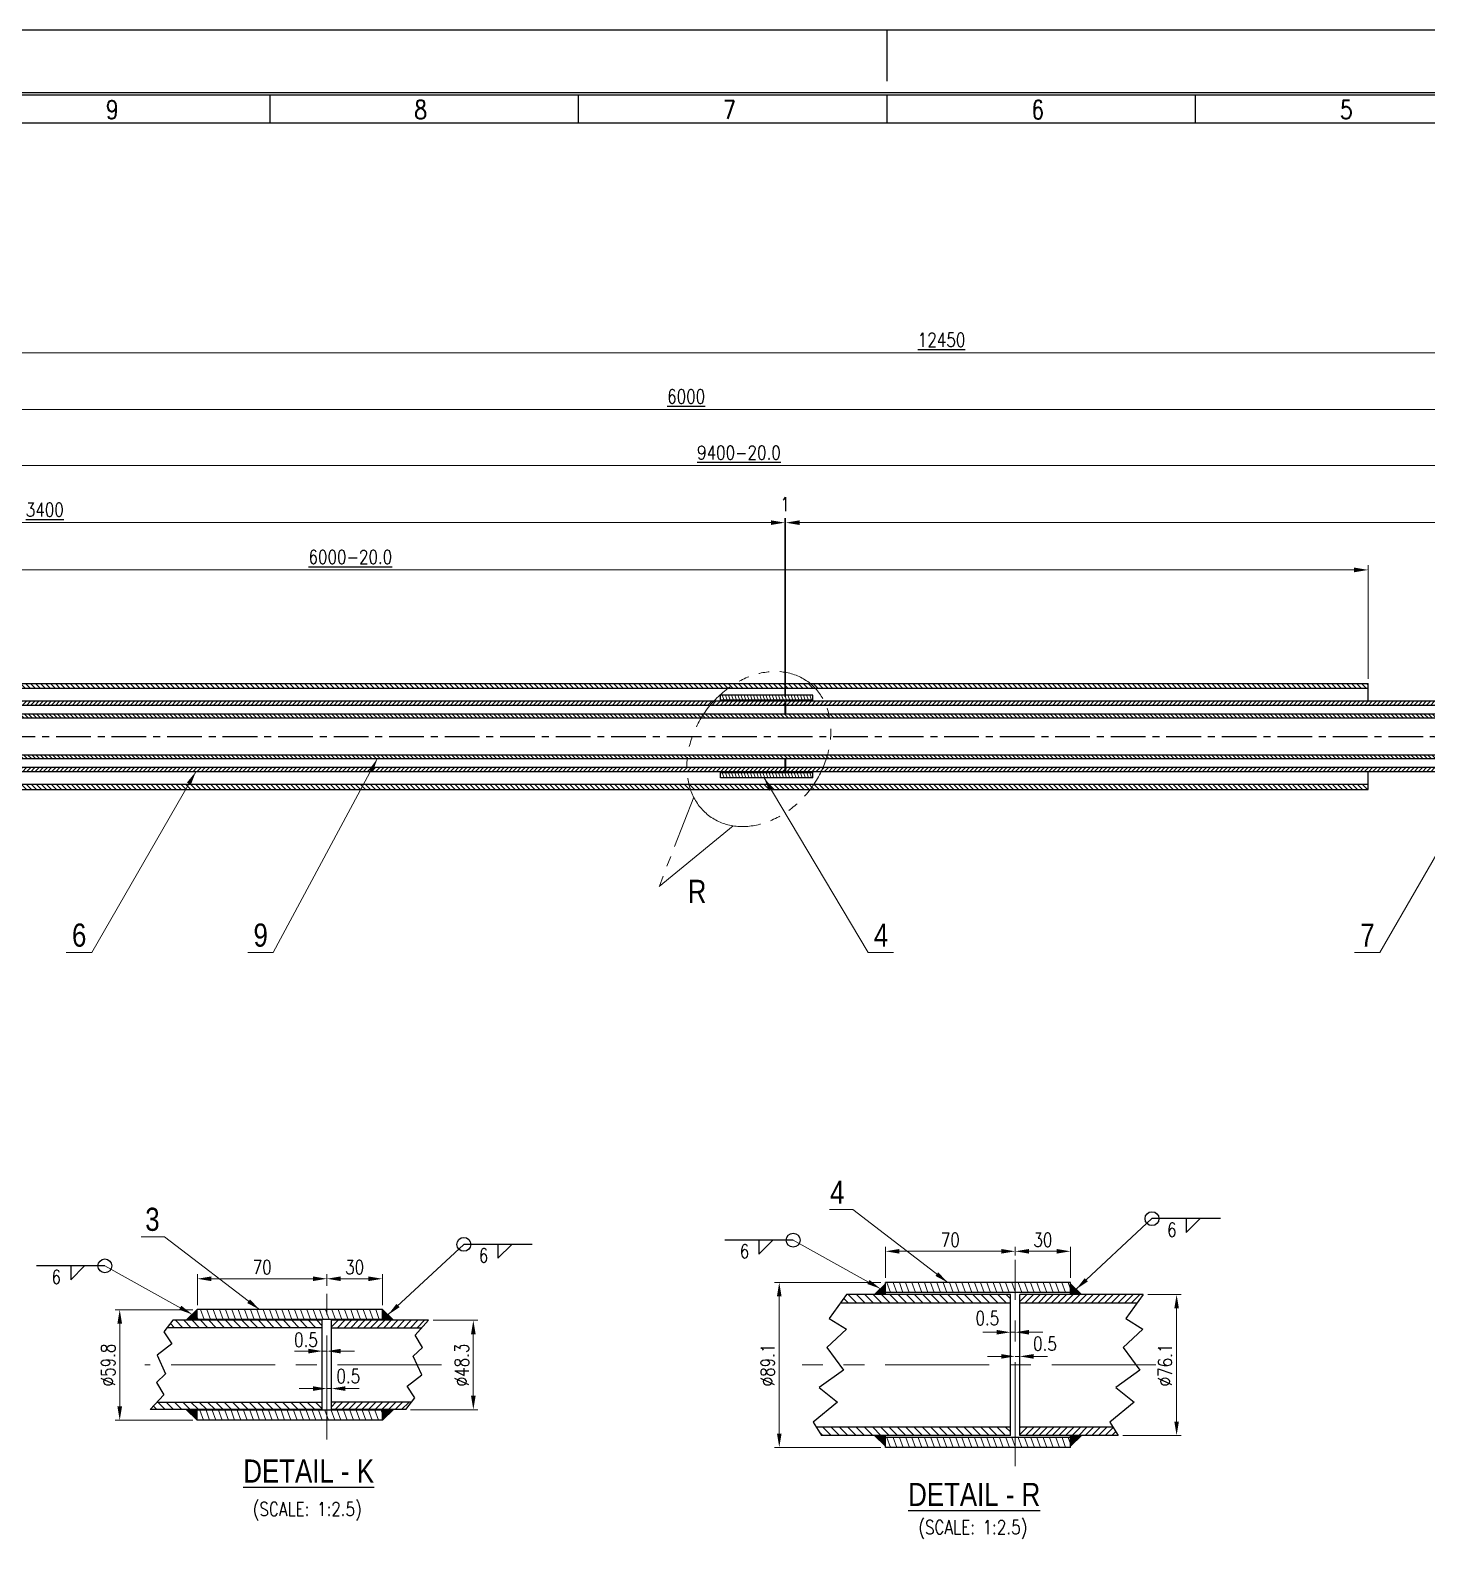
# Model space of a CAD drawing. Header units: millimetres. Extents: x -312754 to 97760, y -187476 to 33287.
# Drawn here: x 94732 to 96241, y 637 to 2268 of the extents above; entities that cross this region are included whole.
import ezdxf
from ezdxf.enums import TextEntityAlignment as Align

# ---------------------------------------------------------------- set-up
doc = ezdxf.new("R2010")
doc.units = ezdxf.units.MM
doc.header["$LTSCALE"] = 6
doc.linetypes.add('CENTER', pattern=[2, 1.25, -0.25, 0.25, -0.25])
doc.linetypes.add('PHANTOM', pattern=[63.5, 31.75, -6.35, 6.35, -6.35, 6.35, -6.35])
doc.layers.get('0').update_dxf_attribs({"lineweight": 25})
doc.layers.add('CENTER', color=1, linetype='CENTER')
for name, color, linetype, lineweight in [('CENTRE', 1, 'CENTER', 0), ('NO9', 9, 'Continuous', 0), ('PHANTOM', 9, 'PHANTOM', 0)]:
    doc.layers.add(name, color=color, linetype=linetype, lineweight=lineweight)
doc.styles.add('arial', font='arial.ttf', dxfattribs={"width": 0.8})
doc.styles.add('ROMANS', font='romans.shx', dxfattribs={"width": 0.8})
doc.styles.add('RS', font='ROMANS.SHX', dxfattribs={"width": 0.8})
doc.styles.add('style2', font='simplex.shx', dxfattribs={"width": 0.8, "height": 3})
doc.dimstyles.new('5 DIM', dxfattribs={"dimscale": 5, "dimtxt": 3, "dimasz": 3, "dimexe": 1, "dimexo": 1, "dimgap": 1, "dimtad": 1, "dimdec": 0, "dimzin": 12, "dimdsep": 46, "dimtxsty": 'ROMANS', "dimcen": 0, "dimclrd": 4, "dimclre": 4, "dimclrt": 1, "dimazin": 3, "dimtfac": 1, "dimtdec": 0, "dimtmove": 2, "dimatfit": 3, "dimfxl": 1, "dimtolj": 1, "dimtzin": 0, "dimlwd": 15, "dimlwe": 15, "dimarcsym": 0})
doc.dimstyles.new('5 DIMx2', dxfattribs={"dimscale": 5, "dimtxt": 3, "dimasz": 3, "dimexe": 1, "dimexo": 1, "dimgap": 1, "dimtad": 1, "dimdec": 0, "dimlfac": 0.5, "dimzin": 12, "dimdsep": 46, "dimtxsty": 'ROMANS', "dimcen": 0, "dimclrd": 3, "dimclre": 3, "dimclrt": 2, "dimazin": 3, "dimtfac": 1, "dimtdec": 0, "dimtmove": 2, "dimatfit": 3, "dimfxl": 1, "dimtolj": 1, "dimtzin": 0, "dimlwd": 15, "dimlwe": 15, "dimarcsym": 0})
pattern_1 = [(225, (341.585, 4197.1104), (2.24506403, -2.24506403), [])]

# ---------------------------------------------------------------- blocks, each defined once
blk = doc.blocks.new('*D17')
at = {"color": 3, "lineweight": 15, "ltscale": 5, "transparency": 16777216}
for p, q in [((95651.3, 914.2), (95536.4, 914.2)), ((95541.4, 899.2), (95541.4, 751)), ((95651.3, 736), (95536.4, 736))]:
    blk.add_line(p, q, dxfattribs=at)
at = {"color": 3, "ltscale": 5, "transparency": 16777216}
for points in [[(95538.9, 899.2), (95543.9, 899.2), (95541.4, 914.2)], [(95538.9, 751), (95543.9, 751), (95541.4, 736)]]:
    blk.add_solid(points, dxfattribs=at)
at = {"layer": 'Defpoints', "color": 0, "ltscale": 5, "transparency": 16777216}
for p in [(95656.3, 914.2), (95541.4, 736), (95656.3, 736)]:
    blk.add_point(p, dxfattribs=at)
at = {"color": 2, "ltscale": 5, "transparency": 16777216, "insert": (95528.9, 825.1), "char_height": 15, "attachment_point": 5, "rotation": 90, "style": 'ROMANS'}
blk.add_mtext('\\A1;%%C89.1', dxfattribs=at)
blk = doc.blocks.new('*D18')
at = {"color": 3, "lineweight": 15, "ltscale": 5, "transparency": 16777216}
for p, q in [((95939.7, 901.2), (95975.9, 901.2)), ((95970.9, 886.2), (95970.9, 764)), ((95912.6, 749), (95975.9, 749))]:
    blk.add_line(p, q, dxfattribs=at)
at = {"color": 3, "ltscale": 5, "transparency": 16777216}
for points in [[(95968.4, 886.2), (95973.4, 886.2), (95970.9, 901.2)], [(95968.4, 764), (95973.4, 764), (95970.9, 749)]]:
    blk.add_solid(points, dxfattribs=at)
at = {"layer": 'Defpoints', "color": 0, "ltscale": 5, "transparency": 16777216}
for p in [(95934.7, 901.2), (95907.6, 749), (95970.9, 749)]:
    blk.add_point(p, dxfattribs=at)
at = {"color": 2, "ltscale": 5, "transparency": 16777216, "insert": (95958.4, 825.1), "char_height": 15, "attachment_point": 5, "rotation": 90, "style": 'ROMANS'}
blk.add_mtext('\\A1;%%C76.1', dxfattribs=at)
blk = doc.blocks.new('*D19')
at = {"color": 3, "lineweight": 15, "ltscale": 5, "transparency": 16777216}
for p, q in [((95656.3, 919.2), (95656.3, 953)), ((95671.3, 948), (95781.3, 948)), ((95796.3, 943.6), (95796.3, 953))]:
    blk.add_line(p, q, dxfattribs=at)
at = {"color": 3, "ltscale": 5, "transparency": 16777216}
for points in [[(95671.3, 950.5), (95671.3, 945.5), (95656.3, 948)], [(95781.3, 950.5), (95781.3, 945.5), (95796.3, 948)]]:
    blk.add_solid(points, dxfattribs=at)
at = {"layer": 'Defpoints', "color": 0, "ltscale": 5, "transparency": 16777216}
for p in [(95796.3, 948), (95796.3, 938.6), (95656.3, 914.2)]:
    blk.add_point(p, dxfattribs=at)
at = {"color": 2, "ltscale": 5, "transparency": 16777216, "insert": (95726.3, 960.5), "char_height": 15, "attachment_point": 5, "style": 'ROMANS'}
blk.add_mtext('\\A1;70', dxfattribs=at)
blk = doc.blocks.new('*D20')
at = {"color": 3, "lineweight": 15, "ltscale": 5, "transparency": 16777216}
for p, q in [((95796.3, 943.6), (95796.3, 953)), ((95811.3, 948), (95841.3, 948)), ((95856.3, 919.2), (95856.3, 953))]:
    blk.add_line(p, q, dxfattribs=at)
at = {"color": 3, "ltscale": 5, "transparency": 16777216}
for points in [[(95811.3, 950.5), (95811.3, 945.5), (95796.3, 948)], [(95841.3, 950.5), (95841.3, 945.5), (95856.3, 948)]]:
    blk.add_solid(points, dxfattribs=at)
at = {"layer": 'Defpoints', "color": 0, "ltscale": 5, "transparency": 16777216}
for p in [(95856.3, 948), (95796.3, 938.6), (95856.3, 914.2)]:
    blk.add_point(p, dxfattribs=at)
at = {"color": 2, "ltscale": 5, "transparency": 16777216, "insert": (95826.3, 960.5), "char_height": 15, "attachment_point": 5, "style": 'ROMANS'}
blk.add_mtext('\\A1;30', dxfattribs=at)
blk = doc.blocks.new('*D21')
at = {"color": 3, "lineweight": 15, "ltscale": 5, "transparency": 16777216}
for p, q in [((95776.3, 860.5), (95761.3, 860.5)), ((95796.3, 860.5), (95791.3, 860.5)), ((95811.3, 860.5), (95826.3, 860.5))]:
    blk.add_line(p, q, dxfattribs=at)
at = {"color": 3, "ltscale": 5, "transparency": 16777216}
for points in [[(95776.3, 863), (95776.3, 858), (95791.3, 860.5)], [(95811.3, 863), (95811.3, 858), (95796.3, 860.5)]]:
    blk.add_solid(points, dxfattribs=at)
at = {"layer": 'Defpoints', "color": 0, "ltscale": 5, "transparency": 16777216}
for p in [(95791.3, 860.5), (95791.3, 860.5), (95796.3, 860.5)]:
    blk.add_point(p, dxfattribs=at)
at = {"color": 2, "ltscale": 5, "transparency": 16777216, "insert": (95766.3, 875.8), "char_height": 15, "attachment_point": 5, "style": 'ROMANS'}
blk.add_mtext('\\A1;0.5', dxfattribs=at)
blk = doc.blocks.new('*D22')
at = {"color": 3, "lineweight": 15, "ltscale": 5, "transparency": 16777216}
for p, q in [((95781.3, 834.4), (95766.3, 834.4)), ((95796.3, 834.4), (95801.3, 834.4)), ((95816.3, 834.4), (95831.3, 834.4))]:
    blk.add_line(p, q, dxfattribs=at)
at = {"color": 3, "ltscale": 5, "transparency": 16777216}
for points in [[(95781.3, 836.9), (95781.3, 831.9), (95796.3, 834.4)], [(95816.3, 836.9), (95816.3, 831.9), (95801.3, 834.4)]]:
    blk.add_solid(points, dxfattribs=at)
at = {"layer": 'Defpoints', "color": 0, "ltscale": 5, "transparency": 16777216}
for p in [(95796.3, 834.4), (95801.3, 834.4), (95801.3, 834.4)]:
    blk.add_point(p, dxfattribs=at)
at = {"color": 2, "ltscale": 5, "transparency": 16777216, "insert": (95828.6, 848.1), "char_height": 15, "attachment_point": 5, "style": 'ROMANS'}
blk.add_mtext('\\A1;0.5', dxfattribs=at)
blk = doc.blocks.new('*D23')
at = {"color": 3, "lineweight": 15, "ltscale": 5, "transparency": 16777216}
for p, q in [((95167.4, 873.4), (95215.7, 873.4)), ((95210.7, 791.8), (95210.7, 858.4)), ((95142.8, 776.8), (95215.7, 776.8))]:
    blk.add_line(p, q, dxfattribs=at)
at = {"color": 3, "ltscale": 5, "transparency": 16777216}
for points in [[(95208.2, 858.4), (95213.2, 858.4), (95210.7, 873.4)], [(95208.2, 791.8), (95213.2, 791.8), (95210.7, 776.8)]]:
    blk.add_solid(points, dxfattribs=at)
at = {"layer": 'Defpoints', "color": 0, "ltscale": 5, "transparency": 16777216}
for p in [(95162.4, 873.4), (95210.7, 873.4), (95137.8, 776.8)]:
    blk.add_point(p, dxfattribs=at)
at = {"color": 2, "ltscale": 5, "transparency": 16777216, "insert": (95198.2, 825.1), "char_height": 15, "attachment_point": 5, "rotation": 90, "style": 'ROMANS'}
blk.add_mtext('\\A1;%%C48.3', dxfattribs=at)
blk = doc.blocks.new('*D24')
at = {"color": 3, "lineweight": 15, "ltscale": 5, "transparency": 16777216}
for p, q in [((94907.4, 884.9), (94823.5, 884.9)), ((94828.5, 869.9), (94828.5, 780.3)), ((94907.4, 765.3), (94823.5, 765.3))]:
    blk.add_line(p, q, dxfattribs=at)
at = {"color": 3, "ltscale": 5, "transparency": 16777216}
for points in [[(94826, 869.9), (94831, 869.9), (94828.5, 884.9)], [(94826, 780.3), (94831, 780.3), (94828.5, 765.3)]]:
    blk.add_solid(points, dxfattribs=at)
at = {"layer": 'Defpoints', "color": 0, "ltscale": 5, "transparency": 16777216}
for p in [(94912.4, 884.9), (94828.5, 765.3), (94912.4, 765.3)]:
    blk.add_point(p, dxfattribs=at)
at = {"color": 2, "ltscale": 5, "transparency": 16777216, "insert": (94816, 825.1), "char_height": 15, "attachment_point": 5, "rotation": 90, "style": 'ROMANS'}
blk.add_mtext('\\A1;%%C59.8', dxfattribs=at)
blk = doc.blocks.new('*D25')
at = {"color": 3, "lineweight": 15, "ltscale": 5, "transparency": 16777216}
for p, q in [((94912.4, 889.9), (94912.4, 923.3)), ((94927.4, 918.3), (95037.4, 918.3)), ((95052.4, 910.6), (95052.4, 923.3))]:
    blk.add_line(p, q, dxfattribs=at)
at = {"color": 3, "ltscale": 5, "transparency": 16777216}
for points in [[(94927.4, 920.8), (94927.4, 915.8), (94912.4, 918.3)], [(95037.4, 920.8), (95037.4, 915.8), (95052.4, 918.3)]]:
    blk.add_solid(points, dxfattribs=at)
at = {"layer": 'Defpoints', "color": 0, "ltscale": 5, "transparency": 16777216}
for p in [(95052.4, 918.3), (95052.4, 905.6), (94912.4, 884.9)]:
    blk.add_point(p, dxfattribs=at)
at = {"color": 2, "ltscale": 5, "transparency": 16777216, "insert": (94982.4, 930.8), "char_height": 15, "attachment_point": 5, "style": 'ROMANS'}
blk.add_mtext('\\A1;70', dxfattribs=at)
blk = doc.blocks.new('*D26')
at = {"color": 3, "lineweight": 15, "ltscale": 5, "transparency": 16777216}
for p, q in [((95052.4, 910.6), (95052.4, 923.3)), ((95067.4, 918.3), (95097.4, 918.3)), ((95112.4, 889.9), (95112.4, 923.3))]:
    blk.add_line(p, q, dxfattribs=at)
at = {"color": 3, "ltscale": 5, "transparency": 16777216}
for points in [[(95067.4, 920.8), (95067.4, 915.8), (95052.4, 918.3)], [(95097.4, 920.8), (95097.4, 915.8), (95112.4, 918.3)]]:
    blk.add_solid(points, dxfattribs=at)
at = {"layer": 'Defpoints', "color": 0, "ltscale": 5, "transparency": 16777216}
for p in [(95112.4, 918.3), (95052.4, 905.6), (95112.4, 884.9)]:
    blk.add_point(p, dxfattribs=at)
at = {"color": 2, "ltscale": 5, "transparency": 16777216, "insert": (95082.4, 930.8), "char_height": 15, "attachment_point": 5, "style": 'ROMANS'}
blk.add_mtext('\\A1;30', dxfattribs=at)
blk = doc.blocks.new('*D27')
at = {"color": 3, "lineweight": 15, "ltscale": 5, "transparency": 16777216}
for p, q in [((95032.4, 840.1), (95017.4, 840.1)), ((95052.4, 840.1), (95047.4, 840.1)), ((95067.4, 840.1), (95082.4, 840.1))]:
    blk.add_line(p, q, dxfattribs=at)
at = {"color": 3, "ltscale": 5, "transparency": 16777216}
for points in [[(95032.4, 842.6), (95032.4, 837.6), (95047.4, 840.1)], [(95067.4, 842.6), (95067.4, 837.6), (95052.4, 840.1)]]:
    blk.add_solid(points, dxfattribs=at)
at = {"layer": 'Defpoints', "color": 0, "ltscale": 5, "transparency": 16777216}
for p in [(95047.4, 840.1), (95047.4, 840.1), (95052.4, 840.1)]:
    blk.add_point(p, dxfattribs=at)
at = {"color": 2, "ltscale": 5, "transparency": 16777216, "insert": (95029.8, 852.2), "char_height": 15, "attachment_point": 5, "style": 'ROMANS'}
blk.add_mtext('\\A1;0.5', dxfattribs=at)
blk = doc.blocks.new('*D28')
at = {"color": 3, "lineweight": 15, "ltscale": 5, "transparency": 16777216}
for p, q in [((95037.4, 799.6), (95022.4, 799.6)), ((95052.4, 799.6), (95057.4, 799.6)), ((95072.4, 799.6), (95087.4, 799.6))]:
    blk.add_line(p, q, dxfattribs=at)
at = {"color": 3, "ltscale": 5, "transparency": 16777216}
for points in [[(95037.4, 802.1), (95037.4, 797.1), (95052.4, 799.6)], [(95072.4, 802.1), (95072.4, 797.1), (95057.4, 799.6)]]:
    blk.add_solid(points, dxfattribs=at)
at = {"layer": 'Defpoints', "color": 0, "ltscale": 5, "transparency": 16777216}
for p in [(95052.4, 799.6), (95057.4, 799.6), (95057.4, 799.6)]:
    blk.add_point(p, dxfattribs=at)
at = {"color": 2, "ltscale": 5, "transparency": 16777216, "insert": (95075.6, 813), "char_height": 15, "attachment_point": 5, "style": 'ROMANS'}
blk.add_mtext('\\A1;0.5', dxfattribs=at)
blk = doc.blocks.new('ids-mme  A1')
at = {"color": 9}
for p, q in [((0, 0), (-841, 0)), ((-420.5, 0), (-420.5, -11))]:
    blk.add_line(p, q, dxfattribs=at)
at = {"color": 7}
for p, q in [((-821, -13.5), (-20, -13.5)), ((-820.5, -14), (-20.5, -14)), ((-553.82, -20), (-553.82, -14)), ((-487.15, -20), (-487.15, -14)), ((-420.48, -20), (-420.48, -14)), ((-353.81, -20), (-353.81, -14)), ((-814.5, -20), (-26.5, -20))]:
    blk.add_line(p, q, dxfattribs=at)
at = {"color": 7, "style": 'style2', "width": 0.8}
for s, p in [('9', (-589.36, -19.18)), ('8', (-522.66, -19.18)), ('7', (-455.96, -19.18)), ('6', (-389.26, -19.18)), ('5', (-322.56, -19.18))]:
    blk.add_text(s, height=4, dxfattribs=at).set_placement(p)
blk = doc.blocks.new('*D62')
at = {"color": 4, "lineweight": 15, "ltscale": 5, "transparency": 16777216}
for p, q in [((93891.8, 1546), (93891.8, 1924.2)), ((93906.8, 1919.2), (97526.8, 1919.2)), ((97541.8, 1533.6), (97541.8, 1924.2))]:
    blk.add_line(p, q, dxfattribs=at)
at = {"color": 4, "ltscale": 5, "transparency": 16777216}
for points in [[(93906.8, 1921.7), (93906.8, 1916.7), (93891.8, 1919.2)], [(97526.8, 1921.7), (97526.8, 1916.7), (97541.8, 1919.2)]]:
    blk.add_solid(points, dxfattribs=at)
at = {"layer": 'Defpoints', "color": 0, "ltscale": 5, "transparency": 16777216}
for p in [(97541.8, 1919.2), (93891.8, 1541), (97541.8, 1528.6)]:
    blk.add_point(p, dxfattribs=at)
at = {"color": 1, "ltscale": 5, "transparency": 16777216, "insert": (95716.8, 1933.2), "char_height": 15, "attachment_point": 5, "style": 'ROMANS'}
blk.add_mtext('\\A1;{\\L\\C7;12450}', dxfattribs=at)
blk = doc.blocks.new('*D63')
at = {"color": 4, "lineweight": 15, "ltscale": 5, "transparency": 16777216}
for p, q in [((93947.8, 1533.6), (93947.8, 1740.6)), ((93962.8, 1735.6), (95532.3, 1735.6)), ((95547.3, 1547.5), (95547.3, 1740.6))]:
    blk.add_line(p, q, dxfattribs=at)
at = {"color": 4, "ltscale": 5, "transparency": 16777216}
for points in [[(93962.8, 1738.1), (93962.8, 1733.1), (93947.8, 1735.6)], [(95532.3, 1738.1), (95532.3, 1733.1), (95547.3, 1735.6)]]:
    blk.add_solid(points, dxfattribs=at)
at = {"layer": 'Defpoints', "color": 0, "ltscale": 5, "transparency": 16777216}
for p in [(95547.3, 1735.6), (95547.3, 1542.5), (93947.8, 1528.6)]:
    blk.add_point(p, dxfattribs=at)
at = {"color": 1, "ltscale": 5, "transparency": 16777216, "insert": (94747.5, 1749.6), "char_height": 15, "attachment_point": 5, "style": 'ROMANS'}
blk.add_mtext('\\A1;{\\L\\C7;3400}', dxfattribs=at)
blk = doc.blocks.new('*D64')
at = {"color": 4, "lineweight": 15, "ltscale": 5, "transparency": 16777216}
for p, q in [((95548.3, 1547.5), (95548.3, 1740.6)), ((95563.3, 1735.6), (97032.8, 1735.6)), ((97047.8, 1547.5), (97047.8, 1740.6))]:
    blk.add_line(p, q, dxfattribs=at)
at = {"color": 4, "ltscale": 5, "transparency": 16777216}
for points in [[(95563.3, 1738.1), (95563.3, 1733.1), (95548.3, 1735.6)], [(97032.8, 1738.1), (97032.8, 1733.1), (97047.8, 1735.6)]]:
    blk.add_solid(points, dxfattribs=at)
at = {"layer": 'Defpoints', "color": 0, "ltscale": 5, "transparency": 16777216}
for p in [(97047.8, 1735.6), (95548.3, 1542.5), (97047.8, 1542.5)]:
    blk.add_point(p, dxfattribs=at)
at = {"color": 1, "ltscale": 5, "transparency": 16777216, "insert": (96298, 1749.6), "char_height": 15, "attachment_point": 5, "style": 'ROMANS'}
blk.add_mtext('\\A1;{\\L\\C7;6000}', dxfattribs=at)
blk = doc.blocks.new('*D53')
at = {"color": 4, "lineweight": 15, "ltscale": 5, "transparency": 16777216}
for p, q in [((95532.3, 1735.6), (95517.3, 1735.6)), ((95547.3, 1547.5), (95547.3, 1740.6)), ((95548.3, 1735.6), (95547.3, 1735.6)), ((95548.3, 1547.5), (95548.3, 1740.6)), ((95563.3, 1735.6), (95578.3, 1735.6))]:
    blk.add_line(p, q, dxfattribs=at)
at = {"color": 4, "ltscale": 5, "transparency": 16777216}
for points in [[(95532.3, 1738.1), (95532.3, 1733.1), (95547.3, 1735.6)], [(95563.3, 1738.1), (95563.3, 1733.1), (95548.3, 1735.6)]]:
    blk.add_solid(points, dxfattribs=at)
at = {"layer": 'Defpoints', "color": 0, "ltscale": 5, "transparency": 16777216}
for p in [(95547.3, 1735.6), (95547.3, 1542.5), (95548.3, 1542.5)]:
    blk.add_point(p, dxfattribs=at)
at = {"color": 1, "ltscale": 5, "transparency": 16777216, "insert": (95547.8, 1755.6), "char_height": 15, "attachment_point": 5, "style": 'ROMANS'}
blk.add_mtext('\\A1;1', dxfattribs=at)
blk = doc.blocks.new('*D56')
at = {"color": 4, "lineweight": 15, "ltscale": 5, "transparency": 16777216}
for p, q in [((93977.8, 1547.5), (93977.8, 1689.5)), ((93992.8, 1684.5), (96162.8, 1684.5)), ((96177.8, 1566.6), (96177.8, 1689.5))]:
    blk.add_line(p, q, dxfattribs=at)
at = {"color": 4, "ltscale": 5, "transparency": 16777216}
for points in [[(93992.8, 1687), (93992.8, 1682), (93977.8, 1684.5)], [(96162.8, 1687), (96162.8, 1682), (96177.8, 1684.5)]]:
    blk.add_solid(points, dxfattribs=at)
at = {"layer": 'Defpoints', "color": 0, "ltscale": 5, "transparency": 16777216}
for p in [(96177.8, 1684.5), (96177.8, 1561.6), (93977.8, 1542.5)]:
    blk.add_point(p, dxfattribs=at)
at = {"color": 1, "ltscale": 5, "transparency": 16777216, "insert": (95077.8, 1698.5), "char_height": 15, "attachment_point": 5, "style": 'ROMANS'}
blk.add_mtext('\\A1;{\\L\\C7;6000-20.0}', dxfattribs=at)
blk = doc.blocks.new('*D65')
at = {"color": 4, "lineweight": 15, "ltscale": 5, "transparency": 16777216}
for p, q in [((94340.8, 1533.6), (94340.8, 1863)), ((96540.8, 1533.6), (96540.8, 1863)), ((96525.8, 1858), (94355.8, 1858))]:
    blk.add_line(p, q, dxfattribs=at)
at = {"color": 4, "ltscale": 5, "transparency": 16777216}
for points in [[(94355.8, 1860.5), (94355.8, 1855.5), (94340.8, 1858)], [(96525.8, 1860.5), (96525.8, 1855.5), (96540.8, 1858)]]:
    blk.add_solid(points, dxfattribs=at)
at = {"layer": 'Defpoints', "color": 0, "ltscale": 5, "transparency": 16777216}
for p in [(94340.8, 1858), (94340.8, 1528.6), (96540.8, 1528.6)]:
    blk.add_point(p, dxfattribs=at)
at = {"color": 1, "ltscale": 5, "transparency": 16777216, "insert": (95440.8, 1872), "char_height": 15, "attachment_point": 5, "style": 'ROMANS'}
blk.add_mtext('\\A1;{\\L\\C7;6000}', dxfattribs=at)
blk = doc.blocks.new('*D72')
at = {"color": 4, "lineweight": 15, "ltscale": 5, "transparency": 16777216}
for p, q in [((93947.8, 1533.6), (93947.8, 1802.3)), ((93962.8, 1797.3), (97032.8, 1797.3)), ((97047.8, 1547.5), (97047.8, 1802.3))]:
    blk.add_line(p, q, dxfattribs=at)
at = {"color": 4, "ltscale": 5, "transparency": 16777216}
for points in [[(93962.8, 1799.8), (93962.8, 1794.8), (93947.8, 1797.3)], [(97032.8, 1799.8), (97032.8, 1794.8), (97047.8, 1797.3)]]:
    blk.add_solid(points, dxfattribs=at)
at = {"layer": 'Defpoints', "color": 0, "ltscale": 5, "transparency": 16777216}
for p in [(97047.8, 1797.3), (97047.8, 1542.5), (93947.8, 1528.6)]:
    blk.add_point(p, dxfattribs=at)
at = {"color": 1, "ltscale": 5, "transparency": 16777216, "insert": (95497.8, 1811.3), "char_height": 15, "attachment_point": 5, "style": 'ROMANS'}
blk.add_mtext('\\A1;{\\L\\C7;9400-20.0}', dxfattribs=at)

msp = doc.modelspace()

# ---------------------------------------------------------------- hatches: boundary and pattern name
at = {"ltscale": 5}
for points in [[(95656.2572, 912.7177), (95644.2572, 901.2177), (95656.2572, 901.2177)], [(95856.2572, 912.7177), (95868.2572, 901.2177), (95856.2572, 901.2177)], [(94912.3798, 884.9177), (94900.3798, 873.4177), (94912.3798, 873.4177)], [(95112.3798, 884.9177), (95124.3798, 873.4177), (95112.3798, 873.4177)], [(94912.3798, 765.3177), (94900.3798, 776.8177), (94912.3798, 776.8177)], [(95112.3798, 765.3177), (95124.3798, 776.8177), (95112.3798, 776.8177)], [(95656.2572, 737.5177), (95644.2572, 749.0177), (95656.2572, 749.0177)], [(95856.2572, 737.5177), (95868.2572, 749.0177), (95856.2572, 749.0177)]]:
    msp.add_hatch(color=256, dxfattribs=at).paths.add_polyline_path(points)
at = {"layer": 'NO9', "ltscale": 5}
h = msp.add_hatch(dxfattribs=at)
h.set_pattern_fill('ANSI31', color=256, scale=1.2, angle=90, style=0)
h.set_pattern_definition([(135, (341.585, 4197.1104), (-2.69407684, -2.69407684), [])])
h.paths.add_polyline_path([(94001.5577, 1556.1973), (94042.7658, 1556.1973), (94308.4888, 1556.1973), (94305.8286, 1561.5973), (94042.7658, 1561.5973), (94001.7892, 1561.5973, 0.274212147), (93971.5648, 1542.4973), (93977.7658, 1542.4973, -0.245348393)])
h.paths.add_polyline_path([(96177.7658, 1561.5973), (94305.8286, 1561.5973), (94308.4888, 1556.1973), (96177.7658, 1556.1973)])
h.paths.add_polyline_path([(93977.7657, 1466.3973), (93971.5648, 1466.3973, 0.274206829), (94001.7884, 1447.2973), (94042.7658, 1447.2973), (94321.6393, 1447.2973), (94326.0488, 1452.6973), (94042.7658, 1452.6973), (94001.5572, 1452.6973, -0.245344256)])
h.paths.add_polyline_path([(96177.7658, 1452.6973), (94326.0488, 1452.6973), (94321.6393, 1447.2973), (96177.7658, 1447.2973)])
h = msp.add_hatch(dxfattribs=at)
h.set_pattern_fill('ANSI31', color=256, angle=180, style=0)
h.set_pattern_definition(pattern_1)
h.paths.add_polyline_path([(93962.015, 1537.9973), (94295.7044, 1537.9973), (94299.4381, 1542.4973), (93977.7658, 1542.4973), (93977.7658, 1542.4973), (93977.7658, 1542.4973), (93971.5648, 1542.4973), (93971.5648, 1542.4973), (93971.5648, 1542.4973), (93962.015, 1542.4973, 0.326086442), (93942.9679, 1528.5973), (93947.7658, 1528.5973, -0.301651292)])
h.paths.add_polyline_path([(95547.2682, 1542.4973), (94299.4381, 1542.4973), (94295.7044, 1537.9973), (95547.2682, 1537.9973)])
h.paths.add_polyline_path([(97047.7682, 1537.9973), (97047.7682, 1542.4973), (95548.2682, 1542.4973), (95548.2682, 1537.9973)])
h = msp.add_hatch(dxfattribs=at)
h.set_pattern_fill('ANSI31', color=256, angle=65, style=0)
h.set_pattern_definition([(110, (14569.1922, 4944.6526), (-2.98352407, -1.08591396), [])])
h.paths.add_polyline_path([(95547.7682, 1548.9973), (95477.7682, 1548.9973), (95477.7682, 1543.5973), (95547.7682, 1543.5973)])
h.paths.add_polyline_path([(95577.7682, 1548.9973), (95547.7682, 1548.9973), (95547.7682, 1543.5973), (95577.7682, 1543.5973)])
h.paths.add_polyline_path([(95547.7682, 1465.2973), (95477.7682, 1465.2973), (95477.7682, 1459.8973), (95547.7682, 1459.8973)])
h.paths.add_polyline_path([(95577.7682, 1465.2973), (95547.7682, 1465.2973), (95547.7682, 1459.8973), (95577.7682, 1459.8973)])
h = msp.add_hatch(dxfattribs=at)
h.set_pattern_fill('ANSI31', color=256, angle=90, style=0)
h.set_pattern_definition([(135, (341.585, 4197.1104), (-2.24506403, -2.24506403), [])])
h.paths.add_polyline_path([(94301.3069, 1528.5973), (93898.7658, 1528.5973), (93898.7658, 1524.9697), (93898.7658, 1524.5973), (94306.0925, 1524.5973)])
h.paths.add_polyline_path([(94311.7476, 1484.2973), (93898.7658, 1484.2973), (93898.7658, 1480.2973), (94309.0075, 1480.2973)])
h.paths.add_polyline_path([(96540.7658, 1528.5973), (94340.7658, 1528.5973), (94340.7658, 1524.5973), (96540.7658, 1524.5973)])
h.paths.add_polyline_path([(96540.7658, 1484.2973), (94340.7658, 1484.2973), (94340.7658, 1480.2973), (96540.7658, 1480.2973)])
h.paths.add_polyline_path([(97541.7658, 1524.5973), (97541.7658, 1528.5973), (96541.7658, 1528.5973), (96541.7658, 1524.5973)])
h.paths.add_polyline_path([(97541.7658, 1480.2973), (97541.7658, 1484.2973), (96541.7658, 1484.2973), (96541.7658, 1480.2973)])
h = msp.add_hatch(dxfattribs=at)
h.set_pattern_fill('ANSI31', color=256, angle=180, style=0)
h.set_pattern_definition(pattern_1)
h.paths.add_polyline_path([(93962.015, 1470.8973), (94295.7044, 1470.8973), (94299.4381, 1466.3973), (93977.7658, 1466.3973), (93977.7658, 1466.3973), (93977.7658, 1466.3973), (93971.5648, 1466.3973), (93971.5648, 1466.3973), (93971.5648, 1466.3973), (93962.015, 1466.3973, -0.326086442), (93942.9679, 1480.2973), (93947.7658, 1480.2973, 0.301651292)])
h.paths.add_polyline_path([(95547.2682, 1466.3973), (94299.4381, 1466.3973), (94295.7044, 1470.8973), (95547.2682, 1470.8973)])
h.paths.add_polyline_path([(97047.7682, 1466.3973), (97047.7682, 1470.8973), (95548.2682, 1470.8973), (95548.2682, 1466.3973)])
h = msp.add_hatch(dxfattribs=at)
h.set_pattern_fill('ANSI31', color=256, scale=2, angle=65, style=0)
h.set_pattern_definition([(110, (31401.177, 4068.15), (-5.96704814, -2.1718279), [])])
h.paths.add_polyline_path([(95796.2572, 914.2177), (95656.2572, 914.2177), (95656.2572, 903.4177), (95796.2572, 903.4177)])
h.paths.add_polyline_path([(95856.2572, 914.2177), (95796.2572, 914.2177), (95796.2572, 903.4177), (95856.2572, 903.4177)])
h.paths.add_polyline_path([(95856.2572, 746.8177), (95796.2572, 746.8177), (95796.2572, 736.0177), (95856.2572, 736.0177)])
h.paths.add_polyline_path([(95796.2572, 746.8177), (95656.2572, 746.8177), (95656.2572, 736.0177), (95796.2572, 736.0177)])
h = msp.add_hatch(dxfattribs=at)
h.set_pattern_fill('ANSI31', color=256, scale=2, angle=90, style=0)
h.set_pattern_definition([(135, (31401.177, 4068.15), (-4.49012806, -4.49012806), [])])
h.paths.add_polyline_path([(95791.2572, 749.0177), (95791.2572, 758.0177), (95581.4815, 758.0177), (95587.0144, 749.0177)])
h.paths.add_polyline_path([(95791.2572, 892.2177), (95791.2572, 901.2177), (95614.1689, 901.2177), (95607.6328, 892.2177)])
h = msp.add_hatch(dxfattribs=at)
h.set_pattern_fill('ANSI31', color=256, scale=1.6, style=0)
h.set_pattern_definition([(45, (31401.177, 4068.15), (-3.59210245, 3.59210245), [])])
h.paths.add_polyline_path([(95801.2572, 758.0177), (95801.2572, 749.0177), (95907.5838, 749.0177), (95902.0509, 758.0177)])
h.paths.add_polyline_path([(95801.2572, 901.2177), (95801.2572, 892.2177), (95928.2021, 892.2177), (95934.7382, 901.2177)])
h = msp.add_hatch(dxfattribs=at)
h.set_pattern_fill('ANSI31', color=256, scale=2, angle=65, style=0)
h.set_pattern_definition([(110, (29663.293, 4009.413), (-5.96704814, -2.1718279), [])])
h.paths.add_polyline_path([(95052.3798, 884.9177), (94912.3798, 884.9177), (94912.3798, 874.1177), (95052.3798, 874.1177)])
h.paths.add_polyline_path([(95112.3798, 884.9177), (95052.3798, 884.9177), (95052.3798, 874.1177), (95112.3798, 874.1177)])
h.paths.add_polyline_path([(95052.3798, 776.1177), (94912.3798, 776.1177), (94912.3798, 765.3177), (95052.3798, 765.3177)])
h.paths.add_polyline_path([(95112.3798, 776.1177), (95052.3798, 776.1177), (95052.3798, 765.3177), (95112.3798, 765.3177)])
h = msp.add_hatch(dxfattribs=at)
h.set_pattern_fill('ANSI31', color=256, scale=2, angle=90, style=0)
h.set_pattern_definition([(135, (29663.293, 4009.413), (-4.49012806, -4.49012806), [])])
h.paths.add_polyline_path([(95047.3798, 865.4177), (95047.3798, 873.4177), (94886.0467, 873.4177), (94879.8503, 865.4177)])
h.paths.add_polyline_path([(95047.3798, 776.8177), (95047.3798, 784.8177), (94868.7747, 784.8177), (94861.5046, 776.8177)])
h = msp.add_hatch(dxfattribs=at)
h.set_pattern_fill('ANSI31', color=256, scale=1.6, style=0)
h.set_pattern_definition([(45, (29663.293, 4009.413), (-3.59210245, 3.59210245), [])])
h.paths.add_polyline_path([(95057.3798, 873.4177), (95057.3798, 865.4177), (95155.1173, 865.4177), (95162.3875, 873.4177)])
h.paths.add_polyline_path([(95057.3798, 784.8177), (95057.3798, 776.8177), (95137.8453, 776.8177), (95144.0418, 784.8177)])

# ---------------------------------------------------------------- linework, layer by layer
for p, q in [((94042.7658, 1561.5973), (96177.7658, 1561.5973)), ((96177.7658, 1556.1973), (94042.7658, 1556.1973)), ((96177.7658, 1542.4973), (96177.7658, 1561.5973)), ((95547.2682, 1542.4973), (93962.015, 1542.4973)), ((95547.2682, 1537.9973), (93962.015, 1537.9973)), ((95547.2682, 1542.4973), (95547.2682, 1528.5973)), ((97047.7682, 1542.4973), (95548.2682, 1542.4973)), ((95548.2682, 1542.4973), (95548.2682, 1528.5973)), ((95548.2682, 1528.5973), (95548.2682, 1542.4973)), ((97047.7682, 1537.9973), (95548.2682, 1537.9973)), ((96540.7658, 1528.5973), (94340.7658, 1528.5973)), ((94340.7658, 1524.5973), (96540.7658, 1524.5973)), ((96540.7658, 1484.2973), (94340.7658, 1484.2973)), ((95547.2682, 1470.8973), (93977.7658, 1470.8973)), ((96540.7658, 1480.2973), (94340.7658, 1480.2973)), ((95547.2682, 1480.2973), (95547.2682, 1466.3973)), ((95548.2682, 1466.3973), (95548.2682, 1480.2973)), ((95548.2682, 1480.2973), (95548.2682, 1466.3973)), ((97047.7682, 1470.8973), (95548.2682, 1470.8973)), ((95547.2682, 1466.3973), (93977.7658, 1466.3973)), ((96177.7658, 1452.6973), (94042.7658, 1452.6973)), ((97047.7682, 1466.3973), (95548.2682, 1466.3973)), ((96177.7658, 1447.2973), (96177.7658, 1466.3973)), ((94042.7658, 1447.2973), (96177.7658, 1447.2973)), ((96018.2685, 983.2844), (95944.2746, 983.2844)), ((95274.3912, 955.4844), (95200.3973, 955.4844)), ((95556.3915, 959.9952), (95482.3976, 959.9952)), ((94812.5142, 932.1952), (94738.5203, 932.1952)), ((95856.2572, 914.2177), (95656.2572, 914.2177)), ((95791.2572, 901.2177), (95614.1689, 901.2177)), ((95856.2572, 903.4177), (95656.2572, 903.4177)), ((95791.2572, 749.0177), (95791.2572, 901.2177)), ((95934.7382, 901.2177), (95801.2572, 901.2177)), ((95801.2572, 749.0177), (95801.2572, 901.2177)), ((95112.3798, 884.9177), (94912.3798, 884.9177)), ((94912.3798, 873.4177), (94912.3798, 884.9177)), ((95112.3798, 873.4177), (95112.3798, 884.9177)), ((95607.6328, 892.2177), (95791.2572, 892.2177)), ((95801.2572, 892.2177), (95928.2021, 892.2177)), ((95047.3798, 865.4177), (94879.8503, 865.4177)), ((95047.3798, 873.4177), (94886.0467, 873.4177)), ((95112.3798, 874.1177), (94912.3798, 874.1177)), ((95047.3798, 776.8177), (95047.3798, 873.4177)), ((95162.3875, 873.4177), (95057.3798, 873.4177)), ((95057.3798, 776.8177), (95057.3798, 873.4177)), ((95057.3798, 865.4177), (95155.1173, 865.4177)), ((94868.7747, 784.8177), (95047.3798, 784.8177)), ((95144.0418, 784.8177), (95057.3798, 784.8177)), ((95047.3798, 776.8177), (94861.5046, 776.8177)), ((94912.3798, 765.3177), (94912.3798, 776.8177)), ((95112.3798, 776.1177), (94912.3798, 776.1177)), ((95137.8453, 776.8177), (95057.3798, 776.8177)), ((95112.3798, 765.3177), (95112.3798, 776.8177)), ((95112.3798, 765.3177), (94912.3798, 765.3177)), ((95791.2572, 758.0177), (95581.4815, 758.0177)), ((95902.0509, 758.0177), (95801.2572, 758.0177)), ((95791.2572, 749.0177), (95587.0144, 749.0177)), ((95856.2572, 746.8177), (95656.2572, 746.8177)), ((95856.2572, 736.0177), (95656.2572, 736.0177)), ((95907.5838, 749.0177), (95801.2572, 749.0177))]:
    msp.add_line(p, q)
at = {"color": 3}
for p, q in [((95577.7682, 1548.9973), (95477.7682, 1548.9973)), ((95577.7682, 1543.5973), (95477.7682, 1543.5973)), ((95577.7682, 1465.2973), (95477.7682, 1465.2973)), ((95577.7682, 1459.8973), (95477.7682, 1459.8973))]:
    msp.add_line(p, q, dxfattribs=at)
at = {"color": 3, "ltscale": 5}
for p, q in [((95477.7682, 1542.4973), (95477.7682, 1548.9973)), ((95577.7682, 1542.4973), (95577.7682, 1548.9973)), ((95477.7682, 1459.8973), (95477.7682, 1466.3973)), ((95577.7682, 1459.8973), (95577.7682, 1466.3973))]:
    msp.add_line(p, q, dxfattribs=at)
at = {"ltscale": 5}
for p, q in [((95656.2572, 901.2177), (95656.2572, 914.2177)), ((95856.2572, 901.2177), (95856.2572, 914.2177)), ((95656.2572, 912.7177), (95644.2572, 901.2177)), ((95856.2572, 912.7177), (95868.2572, 901.2177)), ((94912.3798, 884.9177), (94900.3798, 873.4177)), ((95112.3798, 884.9177), (95124.3798, 873.4177)), ((94912.3798, 765.3177), (94900.3798, 776.8177)), ((95112.3798, 765.3177), (95124.3798, 776.8177)), ((95656.2572, 737.5177), (95644.2572, 749.0177)), ((95656.2572, 736.0177), (95656.2572, 749.0177)), ((95856.2572, 736.0177), (95856.2572, 749.0177)), ((95856.2572, 737.5177), (95868.2572, 749.0177))]:
    msp.add_line(p, q, dxfattribs=at)
for points in [[(95981.2442, 968.2844), (95996.2442, 983.2844), (95981.2442, 983.2844)], [(95237.3669, 940.4844), (95252.3669, 955.4844), (95237.3669, 955.4844)], [(95519.3671, 944.9952), (95534.3671, 959.9952), (95519.3671, 959.9952)], [(94775.4898, 917.1952), (94790.4898, 932.1952), (94775.4898, 932.1952)]]:
    msp.add_lwpolyline(points, close=True)
for points in [[(95614.1689, 901.2177), (95595.343, 875.2951), (95613.9485, 863.8839), (95592.7201, 844.0141), (95610.6859, 819.6373), (95584.532, 800.6875), (95604.2776, 785.0846), (95578.1688, 763.4063), (95587.0144, 749.0177)], [(95934.7382, 901.2177), (95915.9124, 875.2951), (95934.5179, 863.8839), (95913.2895, 844.0141), (95931.2553, 819.6373), (95905.1014, 800.6875), (95924.847, 785.0846), (95898.7381, 763.4063), (95907.5838, 749.0177)], [(94886.0467, 873.4177), (94876.2584, 860.7803), (94884.7263, 848.0236), (94868.9011, 835.655), (94878.1324, 815.535), (94868.0958, 806.1455), (94876.0423, 792.8149), (94861.5046, 776.8177)], [(95137.8453, 776.8177), (95147.6336, 789.455), (95139.1657, 802.2117), (95154.9909, 814.5803), (95145.7597, 834.7003), (95155.7963, 844.0898), (95147.8497, 857.4204), (95162.3875, 873.4177)]]:
    msp.add_lwpolyline(points, dxfattribs=at)
for centre in [(95944.2746, 983.2844), (95200.3973, 955.4844), (95556.3915, 959.9952), (94812.5142, 932.1952)]:
    msp.add_circle(centre, 7.5)
at = {"layer": 'CENTER', "ltscale": 5}
msp.add_line((93799.7606, 1504.4473), (97579.0247, 1504.4473), dxfattribs=at)
at = {"layer": 'CENTRE', "ltscale": 15}
for p, q in [((95796.2572, 715.594), (95796.2572, 938.6405)), ((95052.3798, 744.6585), (95052.3798, 905.5768)), ((95176.4426, 825.1177), (94855.7543, 825.1177)), ((95948.3544, 825.1177), (95566.3045, 825.1177))]:
    msp.add_line(p, q, dxfattribs=at)
at = {"layer": 'PHANTOM', "ltscale": 0.3}
msp.add_line((95449.0176, 1438.712), (95411.6321, 1342.4735), dxfattribs=at)
at = {"layer": 'PHANTOM', "ltscale": 5}
msp.add_line((95491.5265, 1407.8677), (95411.6321, 1342.4735), dxfattribs=at)
at = {"layer": 'PHANTOM', "ltscale": 0.3, "extrusion": (0, 0, -1)}
msp.add_ellipse((95519.3321, 1490.9033), major_axis=(-52.8536, -72.8417), ratio=0.784342528, dxfattribs=at)

# ---------------------------------------------------------------- block references
at = {"xscale": 5, "yscale": 5, "zscale": 5}
msp.add_blockref('ids-mme  A1', (97760.2987, 2267.92), dxfattribs=at)

# ---------------------------------------------------------------- texts
at = {"ltscale": 5, "style": 'arial', "width": 0.8}
for s, p in [('R', (95452.541, 1337.0468)), ('6', (94784.6794, 1289.7712)), ('9', (94980.8678, 1289.7712)), ('4', (95651.4178, 1289.7712)), ('7', (96177.0894, 1289.7712)), ('4', (95604.1633, 1011.8863)), ('3', (94863.8659, 982.5863)), ('%%UDETAIL - K', (95032.7311, 710.4648)), ('%%UDETAIL - R', (95752.1405, 685.1715))]:
    msp.add_text(s, height=25, dxfattribs=at).set_placement(p, align=Align.MIDDLE_CENTER)
at = {"char_height": 15, "attachment_point": 5, "style": 'ROMANS'}
for insert in [(95965.7048, 971.266), (95221.8274, 943.466), (95503.8277, 947.9768), (94759.9504, 920.1768)]:
    msp.add_mtext('6', dxfattribs=dict(at, insert=insert))
at = {"color": 7, "char_height": 15, "attachment_point": 4, "style": 'RS'}
for insert in [(94972.2768, 666.8948), (95691.7244, 647.2043)]:
    msp.add_mtext('(SCALE: 1:2.5)', dxfattribs=dict(at, insert=insert))

# ---------------------------------------------------------------- dimensions: what is measured, and where the dimension line sits
at = {"ltscale": 5}
for base, p1, p2, text, picture, middle in [((97541.7658, 1919.2169), (93891.7658, 1541.0233), (97541.7658, 1528.5973), '{\\L\\C7;12450}', '*D62', (95716.7658, 1933.2169)), ((94340.7658, 1858.0354), (96540.7658, 1528.5973), (94340.7658, 1528.5973), '{\\L\\C7;6000}', '*D65', (95440.7658, 1872.0354)), ((97047.7682, 1797.2718), (93947.7658, 1528.5973), (97047.7682, 1542.4973), '{\\L\\C7;9400-20.0}', '*D72', (95497.767, 1811.2718)), ((95547.2682, 1735.5694), (93947.7658, 1528.5973), (95547.2682, 1542.4973), '{\\L\\C7;3400}', '*D63', (94747.517, 1749.5694)), ((97047.7682, 1735.5694), (95548.2682, 1542.4973), (97047.7682, 1542.4973), '{\\L\\C7;6000}', '*D64', (96298.0182, 1749.5694)), ((96177.7658, 1684.5433), (93977.7658, 1542.4973), (96177.7658, 1561.5973), '{\\L\\C7;6000-20.0}', '*D56', (95077.7658, 1698.5433))]:
    dim = msp.add_linear_dim(base=base, p1=p1, p2=p2, text=text, dimstyle='5 DIM', dxfattribs=at)
    dim.commit()
    dim.dimension.update_dxf_attribs({"geometry": picture, "text_midpoint": middle})
for base, p1, p2, dimstyle, picture, middle in [((95547.2682, 1735.5694), (95548.2682, 1542.4973), (95547.2682, 1542.4973), '5 DIM', '*D53', (95547.7682, 1755.5694)), ((95796.2572, 948.0219), (95656.2572, 914.2177), (95796.2572, 938.6405), '5 DIMx2', '*D19', (95726.2572, 960.5219)), ((95856.2572, 948.0219), (95796.2572, 938.6405), (95856.2572, 914.2177), '5 DIMx2', '*D20', (95826.2572, 960.5219)), ((95052.3798, 918.3078), (94912.3798, 884.9177), (95052.3798, 905.5768), '5 DIMx2', '*D25', (94982.3798, 930.8078)), ((95112.3798, 918.3078), (95052.3798, 905.5768), (95112.3798, 884.9177), '5 DIMx2', '*D26', (95082.3798, 930.8078))]:
    dim = msp.add_linear_dim(base=base, p1=p1, p2=p2, dimstyle=dimstyle, dxfattribs=at)
    dim.commit()
    dim.dimension.update_dxf_attribs({"geometry": picture, "text_midpoint": middle})
for base, p1, p2, picture, middle in [((95541.414, 736.0177), (95656.2572, 914.2177), (95656.2572, 736.0177), '*D17', (95528.914, 825.1177)), ((95970.9032, 749.0177), (95934.7382, 901.2177), (95907.5838, 749.0177), '*D18', (95958.4032, 825.1177)), ((94828.4602, 765.3177), (94912.3798, 884.9177), (94912.3798, 765.3177), '*D24', (94815.9602, 825.1177)), ((95210.7367, 873.4177), (95137.8453, 776.8177), (95162.3875, 873.4177), '*D23', (95198.2367, 825.1177))]:
    dim = msp.add_linear_dim(base=base, p1=p1, p2=p2, angle=90, text='%%C<>', dimstyle='5 DIMx2', override={"dimdec": 1}, dxfattribs=at)
    dim.commit()
    dim.dimension.update_dxf_attribs({"geometry": picture, "text_midpoint": middle})
for base, p1, p2, override, picture, middle in [((95791.2572, 860.5392), (95796.2572, 860.5392), (95791.2572, 860.5392), {"dimdec": 3}, '*D21', (95766.2774, 875.8147)), ((95047.3798, 840.0662), (95052.3798, 840.0662), (95047.3798, 840.0662), {"dimdec": 1}, '*D27', (95029.8191, 852.18)), ((95801.2572, 834.3817), (95796.2572, 834.3817), (95801.2572, 834.3817), {"dimdec": 3}, '*D22', (95828.5636, 848.0647)), ((95057.3798, 799.6344), (95052.3798, 799.6344), (95057.3798, 799.6344), {"dimdec": 1}, '*D28', (95075.6097, 812.9561))]:
    dim = msp.add_linear_dim(base=base, p1=p1, p2=p2, text='0.5', dimstyle='5 DIMx2', override=override, dxfattribs=at)
    dim.commit()
    dim.dimension.update_dxf_attribs({"geometry": picture, "text_midpoint": middle, "dimtype": 160})

# ---------------------------------------------------------------- leaders
for points, dimstyle, override in [([(95106.9303, 1480.2973), (94994.4678, 1270.9271), (94966.8184, 1270.9271)], '5 DIM', {"dimgap": 1, "dimtad": 0}), ([(94910.7419, 1466.3973), (94798.2794, 1270.9271), (94770.63, 1270.9271)], '5 DIM', {"dimgap": 1, "dimtad": 0}), ([(96303.152, 1466.3973), (96190.6895, 1270.9271), (96163.04, 1270.9271)], '5 DIM', {"dimgap": 1, "dimtad": 0}), ([(95650.862, 907.5473), (95556.3915, 959.9952)], '5 DIMx2', {"dimdec": 1}), ([(94906.9847, 879.7473), (94812.5142, 932.1952)], '5 DIMx2', {"dimdec": 1})]:
    msp.add_leader(points, dimstyle=dimstyle, override=override, dxfattribs=at)
for points, dimstyle in [([(95524.9059, 1459.8973), (95637.3684, 1270.9271), (95665.0178, 1270.9271)], '5 DIM'), ([(95723.6139, 914.2177), (95620.7635, 993.0422), (95595.5806, 993.0422)], '5 DIMx2'), ([(95862.2572, 906.9677), (95944.2746, 983.2844)], '5 DIMx2'), ([(94979.7366, 884.9177), (94876.8862, 963.7422), (94851.7033, 963.7422)], '5 DIMx2'), ([(95118.3798, 879.1677), (95200.3973, 955.4844)], '5 DIMx2')]:
    msp.add_leader(points, dimstyle=dimstyle, dxfattribs=at)

doc.saveas('drawing.dxf')
